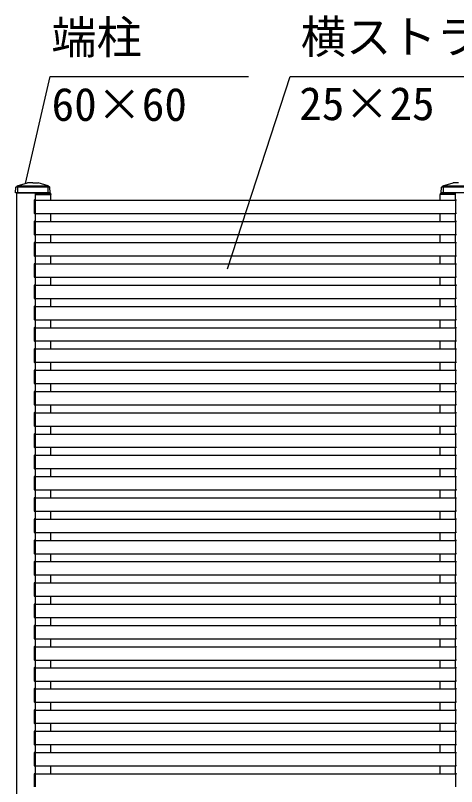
# Model space of a CAD drawing. Units: millimetres, scale not verified. Extents: x -4375 to 4375, y -6499 to 6470.
# Drawn here: x 577 to 1406, y 1014 to 2465 of the extents above; entities that cross this region are included whole.
import ezdxf
from ezdxf.enums import TextEntityAlignment as Align

# ---------------------------------------------------------------- set-up
doc = ezdxf.new("R2010")
doc.units = ezdxf.units.MM
doc.header["$LTSCALE"] = 30
doc.layers.add('0-3_YKK_A1', color=4, linetype='Continuous')
doc.layers.add('0-4_YKK_D', color=6, linetype='Continuous')
doc.styles.add('ＭＳ ゴシック', font='')
doc.styles.get('ＭＳ ゴシック').set_extended_font_data('MS Gothic')

msp = doc.modelspace()

# ---------------------------------------------------------------- linework, layer by layer
at = {"layer": '0-3_YKK_A1'}
for p, q in [((580.39, 2143.9), (599.43, 2149.78)), ((609.5, 2149.8), (599.58, 2149.8)), ((609.5, 2149.8), (619.42, 2149.8)), ((638.61, 2143.9), (619.57, 2149.78)), ((1380.39, 2143.9), (1399.43, 2149.78)), ((1409.5, 2149.8), (1399.58, 2149.8)), ((641.31, 2141.8), (577.69, 2141.8)), ((577.87, 2141.92), (580, 2142.8)), ((580, 2142.8), (580.03, 2143.45)), ((639, 2142.8), (580, 2142.8)), ((580.2, 2143.8), (638.8, 2143.8)), ((581, 2141.8), (581, 2130.8)), ((638, 2141.8), (638, 2130.8)), ((639, 2142.8), (638.97, 2143.45)), ((641.13, 2141.92), (639, 2142.8)), ((642, 2130.8), (641.44, 2141.48)), ((1441.31, 2141.8), (1377.69, 2141.8)), ((1377.87, 2141.92), (1380, 2142.8)), ((1380, 2142.8), (1380.03, 2143.45)), ((1439, 2142.8), (1380, 2142.8)), ((1380.2, 2143.8), (1438.8, 2143.8)), ((1381, 2141.8), (1381, 2130.8)), ((579.5, 2130.8), (639.5, 2130.8)), ((579.5, 258.8), (579.5, 2130.8)), ((614.8, 2127.8), (614.8, 2128.8)), ((614.8, 2127.8), (643.7, 2127.8)), ((615, 2117.3), (615, 2127.8)), ((615.8, 2129.8), (642.7, 2129.8)), ((639.5, 2130.8), (639.5, 2129.8)), ((643.5, 2117.3), (643.5, 2127.8)), ((643.7, 2128.8), (643.7, 2127.8)), ((1375.3, 2128.8), (1375.3, 2127.8)), ((1404.2, 2127.8), (1375.3, 2127.8)), ((1375.5, 2117.3), (1375.5, 2127.8)), ((1403.2, 2129.8), (1376.3, 2129.8)), ((1439.5, 2130.8), (1379.5, 2130.8)), ((1379.5, 2130.8), (1379.5, 2129.8)), ((1404, 2117.3), (1404, 2127.8)), ((1404.2, 2127.8), (1404.2, 2128.8)), ((612, 2116.51), (612, 2093.1)), ((614.5, 2117.3), (1404.5, 2117.3)), ((614.5, 2092.6), (614.5, 2117)), ((1404.5, 2092.6), (1404.5, 2117)), ((612.94, 2092.1), (614.5, 2092)), ((614.5, 2092), (614.5, 2092.6)), ((614.5, 2092.3), (1404.5, 2092.3)), ((615, 2077.3), (615, 2092.3)), ((643.5, 2077.3), (643.5, 2092.3)), ((1375.5, 2077.3), (1375.5, 2092.3)), ((1404, 2077.3), (1404, 2092.3)), ((1404.5, 2092), (1404.5, 2092.6)), ((1406.06, 2092.1), (1404.5, 2092)), ((612, 2076.51), (612, 2053.1)), ((614.5, 2077.3), (1404.5, 2077.3)), ((614.5, 2052.6), (614.5, 2077)), ((1404.5, 2052.6), (1404.5, 2077)), ((612.94, 2052.1), (614.5, 2052)), ((614.5, 2052), (614.5, 2052.6)), ((614.5, 2052.3), (1404.5, 2052.3)), ((615, 2037.3), (615, 2052.3)), ((643.5, 2037.3), (643.5, 2052.3)), ((1375.5, 2037.3), (1375.5, 2052.3)), ((1404, 2037.3), (1404, 2052.3)), ((1404.5, 2052), (1404.5, 2052.6)), ((1406.06, 2052.1), (1404.5, 2052)), ((612, 2036.51), (612, 2013.1)), ((614.5, 2037.3), (1404.5, 2037.3)), ((614.5, 2012.6), (614.5, 2037)), ((1404.5, 2012.6), (1404.5, 2037)), ((612.94, 2012.1), (614.5, 2012)), ((614.5, 2012), (614.5, 2012.6)), ((614.5, 2012.3), (1404.5, 2012.3)), ((615, 1997.3), (615, 2012.3)), ((643.5, 1997.3), (643.5, 2012.3)), ((1375.5, 1997.3), (1375.5, 2012.3)), ((1404, 1997.3), (1404, 2012.3)), ((1404.5, 2012), (1404.5, 2012.6)), ((1406.06, 2012.1), (1404.5, 2012)), ((612, 1996.51), (612, 1973.1)), ((614.5, 1997.3), (1404.5, 1997.3)), ((614.5, 1972.6), (614.5, 1997)), ((1404.5, 1972.6), (1404.5, 1997)), ((614.5, 1972), (614.5, 1972.6)), ((1404.5, 1972), (1404.5, 1972.6)), ((612.94, 1972.1), (614.5, 1972)), ((614.5, 1972.3), (1404.5, 1972.3)), ((615, 1957.3), (615, 1972.3)), ((643.5, 1957.3), (643.5, 1972.3)), ((1375.5, 1957.3), (1375.5, 1972.3)), ((1404, 1957.3), (1404, 1972.3)), ((1406.06, 1972.1), (1404.5, 1972)), ((612, 1956.51), (612, 1933.1)), ((614.5, 1957.3), (1404.5, 1957.3)), ((614.5, 1932.6), (614.5, 1957)), ((1404.5, 1932.6), (1404.5, 1957)), ((612.94, 1932.1), (614.5, 1932)), ((614.5, 1932), (614.5, 1932.6)), ((614.5, 1932.3), (1404.5, 1932.3)), ((615, 1917.3), (615, 1932.3)), ((643.5, 1917.3), (643.5, 1932.3)), ((1375.5, 1917.3), (1375.5, 1932.3)), ((1404, 1917.3), (1404, 1932.3)), ((1404.5, 1932), (1404.5, 1932.6)), ((1406.06, 1932.1), (1404.5, 1932)), ((612, 1916.51), (612, 1893.1)), ((614.5, 1917.3), (1404.5, 1917.3)), ((614.5, 1892.6), (614.5, 1917)), ((1404.5, 1892.6), (1404.5, 1917)), ((612.94, 1892.1), (614.5, 1892)), ((614.5, 1892), (614.5, 1892.6)), ((614.5, 1892.3), (1404.5, 1892.3)), ((615, 1877.3), (615, 1892.3)), ((643.5, 1877.3), (643.5, 1892.3)), ((1375.5, 1877.3), (1375.5, 1892.3)), ((1404, 1877.3), (1404, 1892.3)), ((1404.5, 1892), (1404.5, 1892.6)), ((1406.06, 1892.1), (1404.5, 1892)), ((612, 1876.51), (612, 1853.1)), ((614.5, 1877.3), (1404.5, 1877.3)), ((614.5, 1852.6), (614.5, 1877)), ((1404.5, 1852.6), (1404.5, 1877)), ((612.94, 1852.1), (614.5, 1852)), ((614.5, 1852), (614.5, 1852.6)), ((614.5, 1852.3), (1404.5, 1852.3)), ((615, 1837.3), (615, 1852.3)), ((643.5, 1837.3), (643.5, 1852.3)), ((1375.5, 1837.3), (1375.5, 1852.3)), ((1404, 1837.3), (1404, 1852.3)), ((1404.5, 1852), (1404.5, 1852.6)), ((1406.06, 1852.1), (1404.5, 1852)), ((612, 1836.51), (612, 1813.1)), ((614.5, 1837.3), (1404.5, 1837.3)), ((614.5, 1812.6), (614.5, 1837)), ((1404.5, 1812.6), (1404.5, 1837)), ((612.94, 1812.1), (614.5, 1812)), ((614.5, 1812), (614.5, 1812.6)), ((614.5, 1812.3), (1404.5, 1812.3)), ((615, 1797.3), (615, 1812.3)), ((643.5, 1797.3), (643.5, 1812.3)), ((1375.5, 1797.3), (1375.5, 1812.3)), ((1404, 1797.3), (1404, 1812.3)), ((1404.5, 1812), (1404.5, 1812.6)), ((1406.06, 1812.1), (1404.5, 1812)), ((612, 1796.51), (612, 1773.1)), ((614.5, 1797.3), (1404.5, 1797.3)), ((614.5, 1772.6), (614.5, 1797)), ((1404.5, 1772.6), (1404.5, 1797)), ((612.94, 1772.1), (614.5, 1772)), ((614.5, 1772), (614.5, 1772.6)), ((614.5, 1772.3), (1404.5, 1772.3)), ((615, 1757.3), (615, 1772.3)), ((643.5, 1757.3), (643.5, 1772.3)), ((1375.5, 1757.3), (1375.5, 1772.3)), ((1404, 1757.3), (1404, 1772.3)), ((1404.5, 1772), (1404.5, 1772.6)), ((1406.06, 1772.1), (1404.5, 1772)), ((612, 1756.51), (612, 1733.1)), ((614.5, 1757.3), (1404.5, 1757.3)), ((614.5, 1732.6), (614.5, 1757)), ((1404.5, 1732.6), (1404.5, 1757)), ((612.94, 1732.1), (614.5, 1732)), ((614.5, 1732), (614.5, 1732.6)), ((614.5, 1732.3), (1404.5, 1732.3)), ((615, 1717.3), (615, 1732.3)), ((643.5, 1717.3), (643.5, 1732.3)), ((1375.5, 1717.3), (1375.5, 1732.3)), ((1404, 1717.3), (1404, 1732.3)), ((1404.5, 1732), (1404.5, 1732.6)), ((1406.06, 1732.1), (1404.5, 1732)), ((612, 1716.51), (612, 1693.1)), ((614.5, 1717.3), (1404.5, 1717.3)), ((614.5, 1692.6), (614.5, 1717)), ((1404.5, 1692.6), (1404.5, 1717)), ((612.94, 1692.1), (614.5, 1692)), ((614.5, 1692), (614.5, 1692.6)), ((614.5, 1692.3), (1404.5, 1692.3)), ((615, 1677.3), (615, 1692.3)), ((643.5, 1677.3), (643.5, 1692.3)), ((1375.5, 1677.3), (1375.5, 1692.3)), ((1404, 1677.3), (1404, 1692.3)), ((1404.5, 1692), (1404.5, 1692.6)), ((1406.06, 1692.1), (1404.5, 1692)), ((612, 1676.51), (612, 1653.1)), ((614.5, 1677.3), (1404.5, 1677.3)), ((614.5, 1652.6), (614.5, 1677)), ((1404.5, 1652.6), (1404.5, 1677)), ((612.94, 1652.1), (614.5, 1652)), ((614.5, 1652), (614.5, 1652.6)), ((614.5, 1652.3), (1404.5, 1652.3)), ((615, 1637.3), (615, 1652.3)), ((643.5, 1637.3), (643.5, 1652.3)), ((1375.5, 1637.3), (1375.5, 1652.3)), ((1404, 1637.3), (1404, 1652.3)), ((1404.5, 1652), (1404.5, 1652.6)), ((1406.06, 1652.1), (1404.5, 1652)), ((612, 1636.51), (612, 1613.1)), ((614.5, 1637.3), (1404.5, 1637.3)), ((614.5, 1612.6), (614.5, 1637)), ((1404.5, 1612.6), (1404.5, 1637)), ((612.94, 1612.1), (614.5, 1612)), ((614.5, 1612), (614.5, 1612.6)), ((614.5, 1612.3), (1404.5, 1612.3)), ((615, 1597.3), (615, 1612.3)), ((643.5, 1597.3), (643.5, 1612.3)), ((1375.5, 1597.3), (1375.5, 1612.3)), ((1404, 1597.3), (1404, 1612.3)), ((1404.5, 1612), (1404.5, 1612.6)), ((1406.06, 1612.1), (1404.5, 1612)), ((612, 1596.51), (612, 1573.1)), ((614.5, 1597.3), (1404.5, 1597.3)), ((614.5, 1572.6), (614.5, 1597)), ((1404.5, 1572.6), (1404.5, 1597)), ((612.94, 1572.1), (614.5, 1572)), ((614.5, 1572), (614.5, 1572.6)), ((614.5, 1572.3), (1404.5, 1572.3)), ((615, 1557.3), (615, 1572.3)), ((643.5, 1557.3), (643.5, 1572.3)), ((1375.5, 1557.3), (1375.5, 1572.3)), ((1404, 1557.3), (1404, 1572.3)), ((1404.5, 1572), (1404.5, 1572.6)), ((1406.06, 1572.1), (1404.5, 1572)), ((612, 1556.51), (612, 1533.1)), ((614.5, 1557.3), (1404.5, 1557.3)), ((614.5, 1532.6), (614.5, 1557)), ((1404.5, 1532.6), (1404.5, 1557)), ((612.94, 1532.1), (614.5, 1532)), ((614.5, 1532), (614.5, 1532.6)), ((614.5, 1532.3), (1404.5, 1532.3)), ((615, 1517.3), (615, 1532.3)), ((643.5, 1517.3), (643.5, 1532.3)), ((1375.5, 1517.3), (1375.5, 1532.3)), ((1404, 1517.3), (1404, 1532.3)), ((1404.5, 1532), (1404.5, 1532.6)), ((1406.06, 1532.1), (1404.5, 1532)), ((612, 1516.51), (612, 1493.1)), ((614.5, 1517.3), (1404.5, 1517.3)), ((614.5, 1492.6), (614.5, 1517)), ((1404.5, 1492.6), (1404.5, 1517)), ((612.94, 1492.1), (614.5, 1492)), ((614.5, 1492), (614.5, 1492.6)), ((614.5, 1492.3), (1404.5, 1492.3)), ((615, 1477.3), (615, 1492.3)), ((643.5, 1477.3), (643.5, 1492.3)), ((1375.5, 1477.3), (1375.5, 1492.3)), ((1404, 1477.3), (1404, 1492.3)), ((1404.5, 1492), (1404.5, 1492.6)), ((1406.06, 1492.1), (1404.5, 1492)), ((612, 1476.51), (612, 1453.1)), ((614.5, 1477.3), (1404.5, 1477.3)), ((614.5, 1452.6), (614.5, 1477)), ((1404.5, 1452.6), (1404.5, 1477)), ((612.94, 1452.1), (614.5, 1452)), ((614.5, 1452), (614.5, 1452.6)), ((614.5, 1452.3), (1404.5, 1452.3)), ((615, 1437.3), (615, 1452.3)), ((643.5, 1437.3), (643.5, 1452.3)), ((1375.5, 1437.3), (1375.5, 1452.3)), ((1404, 1437.3), (1404, 1452.3)), ((1404.5, 1452), (1404.5, 1452.6)), ((1406.06, 1452.1), (1404.5, 1452)), ((612, 1436.51), (612, 1413.1)), ((614.5, 1437.3), (1404.5, 1437.3)), ((614.5, 1412.6), (614.5, 1437)), ((1404.5, 1412.6), (1404.5, 1437)), ((612.94, 1412.1), (614.5, 1412)), ((614.5, 1412), (614.5, 1412.6)), ((614.5, 1412.3), (1404.5, 1412.3)), ((615, 1397.3), (615, 1412.3)), ((643.5, 1397.3), (643.5, 1412.3)), ((1375.5, 1397.3), (1375.5, 1412.3)), ((1404, 1397.3), (1404, 1412.3)), ((1404.5, 1412), (1404.5, 1412.6)), ((1406.06, 1412.1), (1404.5, 1412)), ((612, 1396.51), (612, 1373.1)), ((614.5, 1397.3), (1404.5, 1397.3)), ((614.5, 1372.6), (614.5, 1397)), ((1404.5, 1372.6), (1404.5, 1397)), ((612.94, 1372.1), (614.5, 1372)), ((614.5, 1372), (614.5, 1372.6)), ((614.5, 1372.3), (1404.5, 1372.3)), ((615, 1357.3), (615, 1372.3)), ((643.5, 1357.3), (643.5, 1372.3)), ((1375.5, 1357.3), (1375.5, 1372.3)), ((1404, 1357.3), (1404, 1372.3)), ((1404.5, 1372), (1404.5, 1372.6)), ((1406.06, 1372.1), (1404.5, 1372)), ((612, 1356.51), (612, 1333.1)), ((614.5, 1357.3), (1404.5, 1357.3)), ((614.5, 1332.6), (614.5, 1357)), ((1404.5, 1332.6), (1404.5, 1357)), ((612.94, 1332.1), (614.5, 1332)), ((614.5, 1332), (614.5, 1332.6)), ((614.5, 1332.3), (1404.5, 1332.3)), ((615, 1317.3), (615, 1332.3)), ((643.5, 1317.3), (643.5, 1332.3)), ((1375.5, 1317.3), (1375.5, 1332.3)), ((1404, 1317.3), (1404, 1332.3)), ((1404.5, 1332), (1404.5, 1332.6)), ((1406.06, 1332.1), (1404.5, 1332)), ((612, 1316.51), (612, 1293.1)), ((614.5, 1317.3), (1404.5, 1317.3)), ((614.5, 1292.6), (614.5, 1317)), ((1404.5, 1292.6), (1404.5, 1317)), ((612.94, 1292.1), (614.5, 1292)), ((614.5, 1292), (614.5, 1292.6)), ((614.5, 1292.3), (1404.5, 1292.3)), ((615, 1277.3), (615, 1292.3)), ((643.5, 1277.3), (643.5, 1292.3)), ((1375.5, 1277.3), (1375.5, 1292.3)), ((1404, 1277.3), (1404, 1292.3)), ((1404.5, 1292), (1404.5, 1292.6)), ((1406.06, 1292.1), (1404.5, 1292)), ((612, 1276.51), (612, 1253.1)), ((614.5, 1277.3), (1404.5, 1277.3)), ((614.5, 1252.6), (614.5, 1277)), ((1404.5, 1252.6), (1404.5, 1277)), ((612.94, 1252.1), (614.5, 1252)), ((614.5, 1252), (614.5, 1252.6)), ((614.5, 1252.3), (1404.5, 1252.3)), ((615, 1237.8), (615, 1252.3)), ((643.5, 1237.8), (643.5, 1252.3)), ((1375.5, 1237.8), (1375.5, 1252.3)), ((1404, 1237.8), (1404, 1252.3)), ((1404.5, 1252), (1404.5, 1252.6)), ((1406.06, 1252.1), (1404.5, 1252)), ((612, 1237.01), (612, 1213.6)), ((614.5, 1237.8), (1404.5, 1237.8)), ((614.5, 1213.1), (614.5, 1237.5)), ((1404.5, 1213.1), (1404.5, 1237.5)), ((612.94, 1212.6), (614.5, 1212.5)), ((614.5, 1212.5), (614.5, 1213.1)), ((614.5, 1212.8), (1404.5, 1212.8)), ((615, 1198.3), (615, 1212.8)), ((643.5, 1198.3), (643.5, 1212.8)), ((1375.5, 1198.3), (1375.5, 1212.8)), ((1404, 1198.3), (1404, 1212.8)), ((1404.5, 1212.5), (1404.5, 1213.1)), ((1406.06, 1212.6), (1404.5, 1212.5)), ((612, 1197.51), (612, 1174.09)), ((614.5, 1198.3), (1404.5, 1198.3)), ((614.5, 1173.6), (614.5, 1198)), ((1404.5, 1173.6), (1404.5, 1198)), ((612.94, 1173.09), (614.5, 1173)), ((614.5, 1173), (614.5, 1173.6)), ((614.5, 1173.3), (1404.5, 1173.3)), ((615, 1158.3), (615, 1173.3)), ((643.5, 1158.3), (643.5, 1173.3)), ((1375.5, 1158.3), (1375.5, 1173.3)), ((1404, 1158.3), (1404, 1173.3)), ((1404.5, 1173), (1404.5, 1173.6)), ((1406.06, 1173.09), (1404.5, 1173)), ((612, 1157.51), (612, 1134.09)), ((614.5, 1158.3), (1404.5, 1158.3)), ((614.5, 1133.6), (614.5, 1158)), ((1404.5, 1133.6), (1404.5, 1158)), ((612.94, 1133.09), (614.5, 1133)), ((614.5, 1133), (614.5, 1133.6)), ((614.5, 1133.3), (1404.5, 1133.3)), ((615, 1118.3), (615, 1133.3)), ((643.5, 1118.3), (643.5, 1133.3)), ((1375.5, 1118.3), (1375.5, 1133.3)), ((1404, 1118.3), (1404, 1133.3)), ((1404.5, 1133), (1404.5, 1133.6)), ((1406.06, 1133.09), (1404.5, 1133)), ((612, 1117.51), (612, 1094.09)), ((614.5, 1118.3), (1404.5, 1118.3)), ((614.5, 1093.6), (614.5, 1118)), ((1404.5, 1093.6), (1404.5, 1118)), ((612.94, 1093.09), (614.5, 1093)), ((614.5, 1093), (614.5, 1093.6)), ((614.5, 1093.3), (1404.5, 1093.3)), ((615, 1078.3), (615, 1093.3)), ((643.5, 1078.3), (643.5, 1093.3)), ((1375.5, 1078.3), (1375.5, 1093.3)), ((1404, 1078.3), (1404, 1093.3)), ((1404.5, 1093), (1404.5, 1093.6)), ((1406.06, 1093.09), (1404.5, 1093)), ((612, 1077.51), (612, 1054.09)), ((614.5, 1078.3), (1404.5, 1078.3)), ((614.5, 1053.6), (614.5, 1078)), ((1404.5, 1053.6), (1404.5, 1078)), ((612.94, 1053.09), (614.5, 1053)), ((614.5, 1053), (614.5, 1053.6)), ((614.5, 1053.3), (1404.5, 1053.3)), ((615, 1038.3), (615, 1053.3)), ((643.5, 1038.3), (643.5, 1053.3)), ((1375.5, 1038.3), (1375.5, 1053.3)), ((1404, 1038.3), (1404, 1053.3)), ((1404.5, 1053), (1404.5, 1053.6)), ((1406.06, 1053.09), (1404.5, 1053)), ((612, 1037.51), (612, 1014.09)), ((614.5, 1038.3), (1404.5, 1038.3)), ((614.5, 1013.6), (614.5, 1038)), ((1404.5, 1013.6), (1404.5, 1038))]:
    msp.add_line(p, q, dxfattribs=at)
for points in [[(642, 2130.8), (577, 2130.8), (577.56, 2141.48)], [(1442, 2130.8), (1377, 2130.8), (1377.56, 2141.48)], [(614.5, 2117), (614.5, 2117.6), (612.94, 2117.51)], [(1404.5, 2117), (1404.5, 2117.6), (1406.06, 2117.51)], [(614.5, 2077), (614.5, 2077.6), (612.94, 2077.51)], [(1404.5, 2077), (1404.5, 2077.6), (1406.06, 2077.51)], [(614.5, 2037), (614.5, 2037.6), (612.94, 2037.51)], [(1404.5, 2037), (1404.5, 2037.6), (1406.06, 2037.51)], [(614.5, 1997), (614.5, 1997.6), (612.94, 1997.51)], [(1404.5, 1997), (1404.5, 1997.6), (1406.06, 1997.51)], [(614.5, 1957), (614.5, 1957.6), (612.94, 1957.51)], [(1404.5, 1957), (1404.5, 1957.6), (1406.06, 1957.51)], [(614.5, 1917), (614.5, 1917.6), (612.94, 1917.51)], [(1404.5, 1917), (1404.5, 1917.6), (1406.06, 1917.51)], [(614.5, 1877), (614.5, 1877.6), (612.94, 1877.51)], [(1404.5, 1877), (1404.5, 1877.6), (1406.06, 1877.51)], [(614.5, 1837), (614.5, 1837.6), (612.94, 1837.51)], [(1404.5, 1837), (1404.5, 1837.6), (1406.06, 1837.51)], [(614.5, 1797), (614.5, 1797.6), (612.94, 1797.51)], [(1404.5, 1797), (1404.5, 1797.6), (1406.06, 1797.51)], [(614.5, 1757), (614.5, 1757.6), (612.94, 1757.51)], [(1404.5, 1757), (1404.5, 1757.6), (1406.06, 1757.51)], [(614.5, 1717), (614.5, 1717.6), (612.94, 1717.51)], [(1404.5, 1717), (1404.5, 1717.6), (1406.06, 1717.51)], [(614.5, 1677), (614.5, 1677.6), (612.94, 1677.51)], [(1404.5, 1677), (1404.5, 1677.6), (1406.06, 1677.51)], [(614.5, 1637), (614.5, 1637.6), (612.94, 1637.51)], [(1404.5, 1637), (1404.5, 1637.6), (1406.06, 1637.51)], [(614.5, 1597), (614.5, 1597.6), (612.94, 1597.51)], [(1404.5, 1597), (1404.5, 1597.6), (1406.06, 1597.51)], [(614.5, 1557), (614.5, 1557.6), (612.94, 1557.51)], [(1404.5, 1557), (1404.5, 1557.6), (1406.06, 1557.51)], [(614.5, 1517), (614.5, 1517.6), (612.94, 1517.51)], [(1404.5, 1517), (1404.5, 1517.6), (1406.06, 1517.51)], [(614.5, 1477), (614.5, 1477.6), (612.94, 1477.51)], [(1404.5, 1477), (1404.5, 1477.6), (1406.06, 1477.51)], [(614.5, 1437), (614.5, 1437.6), (612.94, 1437.51)], [(1404.5, 1437), (1404.5, 1437.6), (1406.06, 1437.51)], [(614.5, 1397), (614.5, 1397.6), (612.94, 1397.51)], [(1404.5, 1397), (1404.5, 1397.6), (1406.06, 1397.51)], [(614.5, 1357), (614.5, 1357.6), (612.94, 1357.51)], [(1404.5, 1357), (1404.5, 1357.6), (1406.06, 1357.51)], [(614.5, 1317), (614.5, 1317.6), (612.94, 1317.51)], [(1404.5, 1317), (1404.5, 1317.6), (1406.06, 1317.51)], [(614.5, 1277), (614.5, 1277.6), (612.94, 1277.51)], [(1404.5, 1277), (1404.5, 1277.6), (1406.06, 1277.51)], [(614.5, 1237.5), (614.5, 1238.1), (612.94, 1238.01)], [(1404.5, 1237.5), (1404.5, 1238.1), (1406.06, 1238.01)], [(614.5, 1198), (614.5, 1198.6), (612.94, 1198.5)], [(1404.5, 1198), (1404.5, 1198.6), (1406.06, 1198.5)], [(614.5, 1158), (614.5, 1158.6), (612.94, 1158.5)], [(1404.5, 1158), (1404.5, 1158.6), (1406.06, 1158.5)], [(614.5, 1118), (614.5, 1118.6), (612.94, 1118.5)], [(1404.5, 1118), (1404.5, 1118.6), (1406.06, 1118.5)], [(614.5, 1078), (614.5, 1078.6), (612.94, 1078.5)], [(1404.5, 1078), (1404.5, 1078.6), (1406.06, 1078.5)], [(614.5, 1038), (614.5, 1038.6), (612.94, 1038.5)], [(1404.5, 1038), (1404.5, 1038.6), (1406.06, 1038.5)]]:
    msp.add_lwpolyline(points, dxfattribs=at)
for centre, radius, start, end in [((599.58, 2149.3), 0.5, 90, 107.14612), ((619.42, 2149.3), 0.5, 72.85388, 90), ((1399.58, 2149.3), 0.5, 90, 107.14612), ((578.06, 2141.46), 0.5, 112.42221, 177), ((580.53, 2143.43), 0.5, 107.14612, 177), ((638.47, 2143.43), 0.5, 3, 72.85388), ((640.94, 2141.46), 0.5, 3, 67.57779), ((1378.06, 2141.46), 0.5, 112.42221, 177), ((1380.53, 2143.43), 0.5, 107.14612, 177), ((613, 2116.51), 1, 93.5, 180), ((615.8, 2128.8), 1, 90, 180), ((642.7, 2128.8), 1, 0, 90), ((1376.3, 2128.8), 1, 90, 180), ((1403.2, 2128.8), 1, 0, 90), ((613, 2093.1), 1, 180, 266.5), ((613, 2076.51), 1, 93.5, 180), ((613, 2053.1), 1, 180, 266.5), ((613, 2036.51), 1, 93.5, 180), ((613, 2013.1), 1, 180, 266.5), ((613, 1996.51), 1, 93.5, 180), ((613, 1973.1), 1, 180, 266.5), ((613, 1956.51), 1, 93.5, 180), ((613, 1933.1), 1, 180, 266.5), ((613, 1916.51), 1, 93.5, 180), ((613, 1893.1), 1, 180, 266.5), ((613, 1876.51), 1, 93.5, 180), ((613, 1853.1), 1, 180, 266.5), ((613, 1836.51), 1, 93.5, 180), ((613, 1813.1), 1, 180, 266.5), ((613, 1796.51), 1, 93.5, 180), ((613, 1773.1), 1, 180, 266.5), ((613, 1756.51), 1, 93.5, 180), ((613, 1733.1), 1, 180, 266.5), ((613, 1716.51), 1, 93.5, 180), ((613, 1693.1), 1, 180, 266.5), ((613, 1676.51), 1, 93.5, 180), ((613, 1653.1), 1, 180, 266.5), ((613, 1636.51), 1, 93.5, 180), ((613, 1613.1), 1, 180, 266.5), ((613, 1596.51), 1, 93.5, 180), ((613, 1573.1), 1, 180, 266.5), ((613, 1556.51), 1, 93.5, 180), ((613, 1533.1), 1, 180, 266.5), ((613, 1516.51), 1, 93.5, 180), ((613, 1493.1), 1, 180, 266.5), ((613, 1476.51), 1, 93.5, 180), ((613, 1453.1), 1, 180, 266.5), ((613, 1436.51), 1, 93.5, 180), ((613, 1413.1), 1, 180, 266.5), ((613, 1396.51), 1, 93.5, 180), ((613, 1373.1), 1, 180, 266.5), ((613, 1356.51), 1, 93.5, 180), ((613, 1333.1), 1, 180, 266.5), ((613, 1316.51), 1, 93.5, 180), ((613, 1293.1), 1, 180, 266.5), ((613, 1276.51), 1, 93.5, 180), ((613, 1253.1), 1, 180, 266.5), ((613, 1237.01), 1, 93.5, 180), ((613, 1213.6), 1, 180, 266.5), ((613, 1197.51), 1, 93.5, 180), ((613, 1174.09), 1, 180, 266.5), ((613, 1157.51), 1, 93.5, 180), ((613, 1134.09), 1, 180, 266.5), ((613, 1117.51), 1, 93.5, 180), ((613, 1094.09), 1, 180, 266.5), ((613, 1077.51), 1, 93.5, 180), ((613, 1054.09), 1, 180, 266.5), ((613, 1037.51), 1, 93.5, 180)]:
    msp.add_arc(centre, radius, start, end, dxfattribs=at)
at = {"layer": '0-4_YKK_D'}
for points in [[(595.88, 2148.68), (642.31, 2349.8), (1015.18, 2349.8)], [(975.67, 1987.79), (1093.29, 2349.8), (2001.14, 2349.8)]]:
    msp.add_lwpolyline(points, dxfattribs=at)

# ---------------------------------------------------------------- texts
at = {"layer": '0-4_YKK_D', "style": 'ＭＳ ゴシック'}
for s, p in [('端柱', (644.49, 2373.52)), ('横ストライプ格子', (1113.29, 2374.36)), ('60×60', (644.97, 2247.52)), ('25×25', (1110.39, 2248.89))]:
    msp.add_text(s, height=62.32, dxfattribs=at).set_placement(p, align=Align.BOTTOM_LEFT)

doc.saveas('drawing.dxf')
